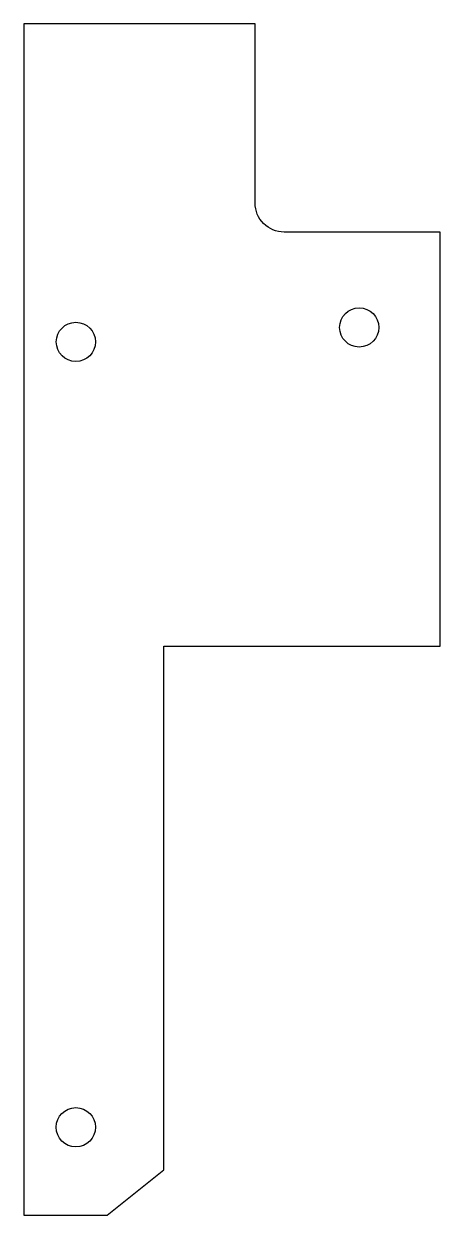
# Model space of a CAD drawing. Header units: inches. Extents: x 0 to 1.8, y -5.15 to 0.
import ezdxf

# ---------------------------------------------------------------- set-up
doc = ezdxf.new("R2010")
doc.units = ezdxf.units.IN
doc.layers.get('0').update_dxf_attribs({"linetype": 'CONTINUOUS'})

msp = doc.modelspace()

# ---------------------------------------------------------------- linework, layer by layer
msp.add_lwpolyline([(0.36, -5.15), (0.606, -4.9535), (0.606, -2.6907), (1.8, -2.6907), (1.8, -0.9), (1.125, -0.9, -0.414214), (1, -0.775), (1, 0), (0, 0), (0, -5.15)], format="xyb", close=True)
for centre, radius in [((1.45, -1.3125), 0.0848), ((0.225, -1.375), 0.0847), ((0.225, -4.77), 0.0848)]:
    msp.add_circle(centre, radius)

doc.saveas('drawing.dxf')
